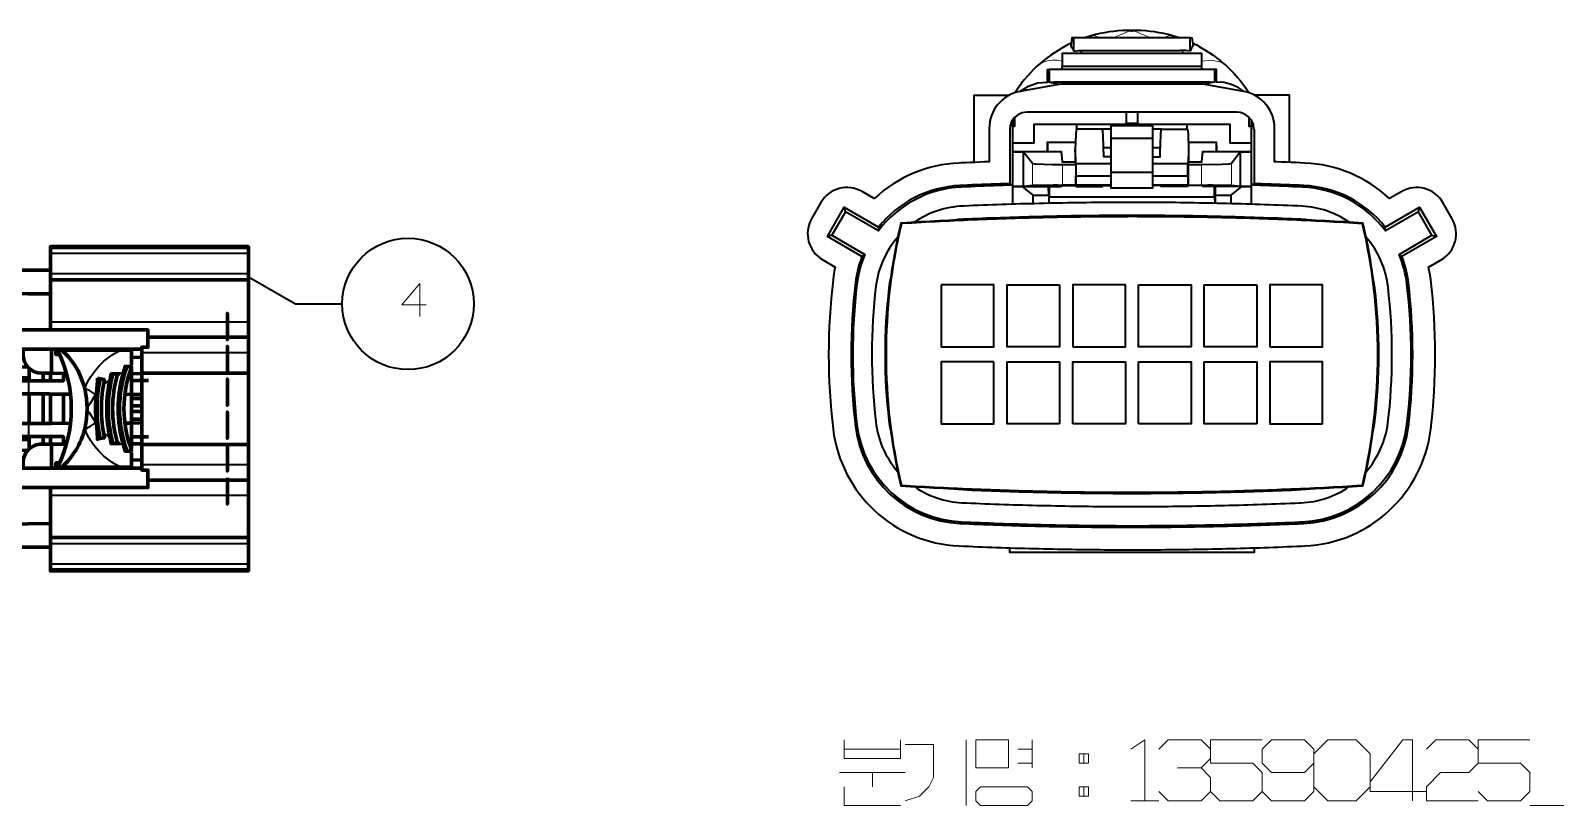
# Model space of a CAD drawing. Header units: millimetres. Extents: x 0 to 174, y 0 to 33.
# Drawn here: x 67.044 to 70.241, y 8.087 to 9.712 of the extents above; entities that cross this region are included whole.
import ezdxf

# ---------------------------------------------------------------- set-up
doc = ezdxf.new("R2010")
doc.units = ezdxf.units.MM
doc.layers.add('PDF_Geomertry', color=7, linetype='Continuous', true_color=0x405f80)

# ---------------------------------------------------------------- blocks, each defined once
blk = doc.blocks.new('SYM_13590425_006')
at = {"layer": 'PDF_Geomertry', "color": 7, "lineweight": 35}
for points in [[(0.0029, 0.5424), (0.0029, 0.5449), (-0.0069, 0.545, 0.066921), (-0.0824, 0.5339), (-0.0918, 0.531), (-0.0961, 0.5296)], [(0.1019, 0.5296), (0.0926, 0.5326), (0.0882, 0.5339, 0.06561), (0.0128, 0.545), (0.0029, 0.5449)], [(-0.1357, 0.5125, 0.06498), (-0.1961, 0.4699), (-0.2032, 0.4631), (-0.21, 0.456), (-0.2167, 0.4488), (-0.2231, 0.4413), (-0.2292, 0.4336), (-0.2308, 0.4314), (-0.2365, 0.4233), (-0.2421, 0.4151), (-0.2422, 0.415), (-0.2422, 0.4144)], [(0.1415, 0.5125, -0.064821), (0.2019, 0.4699), (0.2039, 0.4681), (0.211, 0.4611), (0.2178, 0.454), (0.2243, 0.4467), (0.2307, 0.4392), (0.2367, 0.4314), (0.2368, 0.4313), (0.2425, 0.4232), (0.2481, 0.415), (0.2481, 0.4144)], [(-0.2531, 0.224), (-0.2628, 0.2236), (-0.2726, 0.2233), (-0.2825, 0.2229), (-0.2924, 0.2226), (-0.3022, 0.2222), (-0.3119, 0.2219), (-0.3218, 0.2215), (-0.3317, 0.2211), (-0.3415, 0.2207), (-0.3514, 0.2203), (-0.3575, 0.22, 0.21611), (-0.5282, 0.1328), (-0.5286, 0.1251)], [(0.534, 0.1328, 0.21683), (0.3633, 0.22), (0.3536, 0.2204), (0.3437, 0.2208), (0.3339, 0.2213), (0.324, 0.2217), (0.3142, 0.2221), (0.3044, 0.2224), (0.2946, 0.2228), (0.2847, 0.2231), (0.2749, 0.2235), (0.265, 0.2238), (0.2589, 0.224)], [(-0.2471, 0.2208), (-0.2569, 0.2204), (-0.2668, 0.2201), (-0.2767, 0.2199), (-0.2864, 0.2194), (-0.2963, 0.219), (-0.3061, 0.2188), (-0.316, 0.2183), (-0.3258, 0.2179), (-0.3356, 0.2175), (-0.3454, 0.2171), (-0.3544, 0.2167, 0.223139), (-0.5286, 0.1251), (-0.5976, 0.165), (-0.6261, 0.1156), (-0.5571, 0.0757, 0.071283), (-0.5736, 0.0129, 0.059479), (-0.5736, -0.2812, 0.367756), (-0.3544, -0.4851), (-0.3446, -0.4856), (-0.3347, -0.486), (-0.325, -0.4864), (-0.3151, -0.4868), (-0.3053, -0.4871), (-0.2954, -0.4875), (-0.2856, -0.4879), (-0.2757, -0.4882), (-0.266, -0.4885), (-0.2561, -0.4889), (-0.2463, -0.4892), (-0.2364, -0.4894), (-0.2265, -0.4897), (-0.2168, -0.49), (-0.207, -0.4903), (-0.1971, -0.4906), (-0.1872, -0.4908), (-0.1774, -0.491), (-0.1675, -0.4912), (-0.1576, -0.4914), (-0.1479, -0.4917), (-0.1381, -0.4918), (-0.1282, -0.4919), (-0.1183, -0.4921), (-0.1085, -0.4922), (-0.0986, -0.4924), (-0.0888, -0.4925), (-0.079, -0.4926), (-0.0692, -0.4928), (-0.0593, -0.4928), (-0.0494, -0.4929), (-0.0396, -0.4929), (-0.0297, -0.4929), (-0.0199, -0.4931), (-0.0101, -0.4931), (-0.0003, -0.4931), (0.0096, -0.4931), (0.0194, -0.4931), (0.0293, -0.4931), (0.0392, -0.4929), (0.049, -0.4929), (0.0589, -0.4928), (0.0686, -0.4928), (0.0785, -0.4926), (0.0883, -0.4926), (0.0982, -0.4925), (0.1081, -0.4924), (0.1179, -0.4922), (0.1278, -0.4921), (0.1375, -0.4919), (0.1474, -0.4918), (0.1572, -0.4915), (0.1671, -0.4914), (0.1769, -0.4911), (0.1868, -0.491), (0.1967, -0.4907), (0.2064, -0.4904), (0.2162, -0.4901), (0.2261, -0.49), (0.236, -0.4897), (0.2458, -0.4893), (0.2557, -0.489), (0.2654, -0.4887), (0.2753, -0.4885), (0.2851, -0.4881), (0.295, -0.4878), (0.3049, -0.4874), (0.3146, -0.4869), (0.3244, -0.4865), (0.3343, -0.4862), (0.3442, -0.4858), (0.354, -0.4854), (0.3603, -0.4851, 0.367568), (0.5794, -0.2812, 0.059525), (0.5794, 0.0129, 0.07101), (0.5629, 0.0757), (0.6319, 0.1156), (0.6035, 0.165), (0.5344, 0.1251, 0.223804), (0.3603, 0.2167), (0.3504, 0.2171), (0.3406, 0.2175), (0.3308, 0.2179), (0.321, 0.2183), (0.3111, 0.2188), (0.3012, 0.2192), (0.2914, 0.2194), (0.2815, 0.2199), (0.2718, 0.2201), (0.2619, 0.2206), (0.2529, 0.2208)], [(0.3596, 0.1767), (0.3499, 0.1771), (0.34, 0.1775), (0.3301, 0.1779), (0.3203, 0.1783), (0.3104, 0.1788), (0.3007, 0.179), (0.2908, 0.1794), (0.281, 0.1797), (0.2711, 0.1801), (0.2613, 0.1804), (0.2515, 0.1807), (0.2417, 0.1811), (0.2318, 0.1814), (0.2219, 0.1817), (0.2121, 0.1819), (0.2022, 0.1821), (0.1924, 0.1824), (0.1826, 0.1826), (0.1728, 0.1828), (0.1629, 0.1831), (0.1531, 0.1832), (0.1432, 0.1833), (0.1333, 0.1836), (0.1236, 0.1838), (0.1137, 0.1839), (0.1039, 0.184), (0.094, 0.1842), (0.0842, 0.1842), (0.0743, 0.1843), (0.0644, 0.1844), (0.0547, 0.1844), (0.0449, 0.1844), (0.035, 0.1846), (0.0251, 0.1846), (0.0153, 0.1846), (0.0054, 0.1846), (-0.0044, 0.1846), (-0.0143, 0.1846), (-0.024, 0.1846), (-0.0339, 0.1846), (-0.0437, 0.1844), (-0.0536, 0.1844), (-0.0635, 0.1843), (-0.0733, 0.1843), (-0.0832, 0.1842), (-0.0929, 0.184), (-0.1028, 0.1839), (-0.1126, 0.1838), (-0.1225, 0.1836), (-0.1324, 0.1835), (-0.1422, 0.1833), (-0.1521, 0.1831), (-0.1618, 0.1829), (-0.1717, 0.1828), (-0.1815, 0.1825), (-0.1914, 0.1822), (-0.2012, 0.1819), (-0.2111, 0.1818), (-0.221, 0.1815), (-0.2307, 0.1813), (-0.2406, 0.181), (-0.2504, 0.1806), (-0.2603, 0.1803), (-0.2701, 0.18), (-0.28, 0.1796), (-0.2897, 0.1793), (-0.2996, 0.1789), (-0.3094, 0.1785), (-0.3193, 0.1781), (-0.3292, 0.1778), (-0.3389, 0.1774), (-0.3487, 0.1769), (-0.3514, 0.1768, 0.143588), (-0.4529, 0.1429)], [(-0.4879, 0.1117, 0.148412), (-0.5338, 0.0094, 0.058647), (-0.534, -0.2753, 0.153657), (-0.4879, -0.38)], [(0.4938, -0.38, 0.14935), (0.5396, -0.2778, 0.058623), (0.5399, 0.0069, 0.153457), (0.4938, 0.1117)], [(-0.5632, 0.0714), (-0.5664, 0.0621), (-0.5693, 0.0528), (-0.5718, 0.0432), (-0.5739, 0.0336), (-0.5757, 0.0239), (-0.5767, 0.0168, 0.0598), (-0.5767, -0.2853)], [(0.5825, -0.2853, 0.059797), (0.5825, 0.0168), (0.5811, 0.0265), (0.5793, 0.0363), (0.5771, 0.0458), (0.5744, 0.0553), (0.5714, 0.0647), (0.569, 0.0714), (0.5629, 0.0757)], [(-0.5029, 0.0249), (-0.505, 0.0153), (-0.5065, 0.0056), (-0.5065, 0.005, 0.058924), (-0.5065, -0.2733), (-0.5051, -0.2831), (-0.5031, -0.2926), (-0.5029, -0.2932)], [(0.5087, -0.2932), (0.5108, -0.2836), (0.5124, -0.2739), (0.5124, -0.2733, 0.058875), (0.5124, 0.005), (0.511, 0.0147), (0.5089, 0.0243), (0.5087, 0.0249)], [(-0.5767, -0.2851, 0.366239), (-0.3575, -0.4883), (-0.3478, -0.4887), (-0.3379, -0.4892), (-0.3281, -0.4896), (-0.3182, -0.49), (-0.3083, -0.4904), (-0.2986, -0.4907), (-0.2888, -0.4911), (-0.2789, -0.4915), (-0.269, -0.4918), (-0.2592, -0.4921), (-0.2493, -0.4925), (-0.2396, -0.4928), (-0.2297, -0.4931), (-0.2199, -0.4933), (-0.21, -0.4936), (-0.2001, -0.4939), (-0.1903, -0.494), (-0.1806, -0.4943), (-0.1707, -0.4946), (-0.1608, -0.4947), (-0.151, -0.495), (-0.1411, -0.4951), (-0.1312, -0.4953), (-0.1214, -0.4954), (-0.1117, -0.4956), (-0.1018, -0.4957), (-0.0919, -0.4958), (-0.0821, -0.496), (-0.0722, -0.4961), (-0.0624, -0.4961), (-0.0525, -0.4962), (-0.0428, -0.4962), (-0.0329, -0.4964), (-0.0231, -0.4964), (-0.0132, -0.4964), (-0.0033, -0.4964), (0.0065, -0.4964), (0.0164, -0.4964), (0.0263, -0.4964), (0.036, -0.4964), (0.0458, -0.4962), (0.0557, -0.4962), (0.0656, -0.4961), (0.0754, -0.4961), (0.0853, -0.496), (0.0951, -0.4958), (0.1049, -0.4958), (0.1147, -0.4957), (0.1246, -0.4956), (0.1344, -0.4953), (0.1443, -0.4951), (0.1542, -0.495), (0.164, -0.4949), (0.1738, -0.4946), (0.1836, -0.4944), (0.1935, -0.4942), (0.2033, -0.4939), (0.2132, -0.4936), (0.2231, -0.4935), (0.2329, -0.4932), (0.2426, -0.4928), (0.2525, -0.4925), (0.2624, -0.4922), (0.2722, -0.4919), (0.2821, -0.4915), (0.2918, -0.4912), (0.3017, -0.4908), (0.3115, -0.4906), (0.3214, -0.4901), (0.3313, -0.4897), (0.3411, -0.4893), (0.3508, -0.4889), (0.3607, -0.4885), (0.3633, -0.4883, 0.367109), (0.5825, -0.2851)], [(-0.4529, -0.4112, 0.138884), (-0.3539, -0.445), (-0.344, -0.4454), (-0.3342, -0.4458), (-0.3243, -0.4462), (-0.3144, -0.4467), (-0.3047, -0.4471), (-0.2949, -0.4475), (-0.285, -0.4478), (-0.2751, -0.4482), (-0.2653, -0.4485), (-0.2554, -0.4487), (-0.2457, -0.4492), (-0.2358, -0.4494), (-0.226, -0.4497), (-0.2161, -0.45), (-0.2063, -0.4503), (-0.1964, -0.4506), (-0.1867, -0.4507), (-0.1768, -0.451), (-0.1669, -0.4511), (-0.1571, -0.4514), (-0.1472, -0.4515), (-0.1374, -0.4518), (-0.1275, -0.4519), (-0.1178, -0.4521), (-0.1079, -0.4522), (-0.0981, -0.4524), (-0.0882, -0.4525), (-0.0783, -0.4526), (-0.0685, -0.4526), (-0.0586, -0.4528), (-0.0489, -0.4528), (-0.039, -0.4529), (-0.0292, -0.4529), (-0.0193, -0.4529), (-0.0094, -0.4529), (0.0004, -0.4529), (0.0103, -0.4529), (0.02, -0.4529), (0.0299, -0.4529), (0.0397, -0.4529), (0.0496, -0.4529), (0.0594, -0.4528), (0.0693, -0.4528), (0.0792, -0.4526), (0.089, -0.4525), (0.0987, -0.4524), (0.1086, -0.4522), (0.1185, -0.4521), (0.1283, -0.4519), (0.1382, -0.4518), (0.1481, -0.4517), (0.1579, -0.4515), (0.1676, -0.4512), (0.1775, -0.4511), (0.1874, -0.4508), (0.1972, -0.4506), (0.2071, -0.4504), (0.2169, -0.4501), (0.2267, -0.4499), (0.2365, -0.4496), (0.2464, -0.4493), (0.2563, -0.449), (0.2661, -0.4486), (0.276, -0.4483), (0.2857, -0.4479), (0.2956, -0.4476), (0.3054, -0.4472), (0.3153, -0.4469), (0.3251, -0.4465), (0.335, -0.4461), (0.3447, -0.4457), (0.3546, -0.4453), (0.3572, -0.4451, 0.143374), (0.4586, -0.4112)]]:
    blk.add_lwpolyline(points, format="xyb", dxfattribs=at)
at = {"layer": 'PDF_Geomertry', "color": 7, "lineweight": 13}
for points in [[(0.0425, 0.5296), (0.0204, 0.5388), (0.011, 0.5429), (0.0107, 0.5431), (0.006, 0.5433), (0.0029, 0.5424), (-0.0012, 0.5435), (-0.0049, 0.5431), (-0.0069, 0.545)], [(0.0107, 0.5431), (0.0128, 0.545)], [(-0.0643, 0.5296), (-0.0738, 0.5339), (-0.0782, 0.5344), (-0.0824, 0.5339)], [(-0.0051, 0.5429), (-0.0146, 0.5388), (-0.0367, 0.5296)], [(0.0882, 0.5339), (0.084, 0.5344), (0.0796, 0.5339), (0.0701, 0.5296)], [(-0.1433, 0.4806), (-0.154, 0.4825), (-0.1644, 0.4826), (-0.174, 0.4814), (-0.1829, 0.4785), (-0.1961, 0.4699)], [(-0.0985, 0.5032), (-0.1067, 0.4978), (-0.1085, 0.4965)], [(0.1146, 0.4965), (0.1065, 0.5021), (0.1047, 0.5032)], [(0.2019, 0.4699), (0.195, 0.4751), (0.1872, 0.479), (0.1693, 0.4828), (0.1492, 0.4806)], [(-0.1608, 0.4371), (-0.1619, 0.435)], [(0.1678, 0.435), (0.1667, 0.4371)], [(-0.2057, 0.2201), (-0.2057, 0.2661)], [(-0.1428, 0.2635), (-0.1428, 0.2204)], [(0.1486, 0.2204), (0.1486, 0.2635)], [(0.2115, 0.2661), (0.2115, 0.2201)], [(-0.3544, 0.2167), (-0.3575, 0.22)], [(0.3633, 0.22), (0.3603, 0.2167)], [(-0.5767, 0.0168), (-0.5736, 0.0129)], [(0.5794, 0.0129), (0.5825, 0.0168)], [(-0.5736, -0.2812), (-0.5767, -0.2851)], [(0.5825, -0.2851), (0.5794, -0.2812)], [(-0.3575, -0.4883), (-0.3544, -0.4851)], [(0.3603, -0.4851), (0.3633, -0.4883)]]:
    blk.add_lwpolyline(points, dxfattribs=at)
at = {"layer": 'PDF_Geomertry', "color": 7, "lineweight": 35}
for points in [[(-0.1246, 0.5182), (-0.1333, 0.5139), (-0.1358, 0.5126)], [(-0.119, 0.5017), (-0.119, 0.5296), (-0.1229, 0.5296), (-0.1253, 0.5128), (-0.1222, 0.5083), (-0.119, 0.5017), (-0.1181, 0.5018), (-0.1083, 0.5029), (-0.0985, 0.5032), (0.0029, 0.5032), (0.1043, 0.5032), (0.1044, 0.5032)], [(0.1249, 0.5296), (0.0029, 0.5296), (-0.119, 0.5296)], [(0.1417, 0.5126), (0.1328, 0.5169), (0.1304, 0.5182)], [(-0.1435, 0.4633), (-0.1433, 0.4701), (0.0029, 0.4701), (0.1492, 0.4701), (0.1492, 0.4965), (0.0029, 0.4965), (-0.1433, 0.4965), (-0.1433, 0.4701)], [(0.1249, 0.5017), (0.1151, 0.5028), (0.1053, 0.5032), (0.1047, 0.5032)], [(-0.2324, 0.4169), (-0.214, 0.4285), (-0.1947, 0.4351), (-0.1744, 0.4368), (-0.1744, 0.4633), (-0.1703, 0.4633), (-0.1703, 0.4365), (-0.1619, 0.435), (-0.1494, 0.4322)], [(0.1761, 0.4633), (0.0029, 0.4633), (-0.1703, 0.4633)], [(0.1492, 0.4633), (0.1492, 0.47)], [(0.2382, 0.4169), (0.2254, 0.4257), (0.2112, 0.4321), (0.196, 0.436), (0.1803, 0.4368), (0.1803, 0.4633), (0.1761, 0.4633), (0.1761, 0.4365), (0.1678, 0.435), (0.1554, 0.4322)], [(-0.1703, 0.4365), (-0.1608, 0.4371), (0.0029, 0.4371), (0.1667, 0.4371), (0.1761, 0.4365)], [(-0.3278, 0.2685), (-0.3278, 0.4092), (-0.2546, 0.4092)], [(0.3336, 0.2685), (0.3336, 0.4092), (0.2604, 0.4092)], [(0.2587, 0.3382), (0.2575, 0.3479), (0.2536, 0.3568), (0.2474, 0.3643), (0.2393, 0.3699), (0.2301, 0.3731), (0.2233, 0.3738), (-0.2175, 0.3738), (-0.2272, 0.3724), (-0.2361, 0.3685), (-0.2436, 0.3622), (-0.2492, 0.3542), (-0.2524, 0.345), (-0.2529, 0.3382)], [(-0.2471, 0.3442), (-0.2422, 0.3442), (-0.2422, 0.3638)], [(-0.2471, 0.3578), (-0.2471, 0.2222), (-0.2471, 0.2208), (-0.2471, 0.1807)], [(-0.0089, 0.3738), (-0.0089, 0.3503), (-0.0089, 0.3467), (0.0147, 0.3467), (0.0147, 0.3503)], [(0.0147, 0.3738), (0.0147, 0.3503), (-0.0089, 0.3503)], [(0.2481, 0.3638), (0.2481, 0.3442), (0.2529, 0.3442)], [(0.2529, 0.3578), (0.2529, 0.2222), (0.2529, 0.2208), (0.2529, 0.1807)], [(-0.2531, 0.3382), (-0.2531, 0.224), (-0.2531, 0.2221), (-0.2471, 0.2222)], [(-0.0404, 0.3481), (-0.2028, 0.3481), (-0.2028, 0.3088), (-0.2471, 0.3088)], [(-0.0404, 0.2804), (-0.0561, 0.2804), (-0.0576, 0.3238), (-0.0583, 0.3346), (-0.0592, 0.3382), (-0.1135, 0.3382), (-0.1135, 0.3382), (-0.1135, 0.3382), (-0.1135, 0.3382), (-0.1136, 0.3381), (-0.1137, 0.3376), (-0.114, 0.3356), (-0.1147, 0.3275), (-0.116, 0.2954), (-0.116, 0.2696)], [(-0.1128, 0.3382), (-0.1128, 0.3479)], [(-0.0404, 0.3382), (-0.0593, 0.3382)], [(-0.0089, 0.3478), (-0.0404, 0.3478), (-0.0404, 0.3467), (-0.0089, 0.3467)], [(-0.0404, 0.3467), (-0.0404, 0.3461), (0.0463, 0.3461), (0.0463, 0.3467), (0.0463, 0.3478), (0.0147, 0.3478)], [(0.0463, 0.2474), (0.0463, 0.2147), (-0.0404, 0.2147), (-0.0404, 0.2474), (-0.0404, 0.319), (-0.0404, 0.3461)], [(0.0463, 0.3467), (0.0147, 0.3467)], [(0.2529, 0.3088), (0.2086, 0.3088), (0.2086, 0.3481), (0.0463, 0.3481)], [(0.0463, 0.3461), (0.0463, 0.319)], [(0.0651, 0.3382), (0.0463, 0.3382)], [(0.0463, 0.2804), (0.0619, 0.2804), (0.0622, 0.2875), (0.0636, 0.3272), (0.0644, 0.3363), (0.0647, 0.3381), (0.0649, 0.3382), (0.0649, 0.3382), (0.0649, 0.3382), (0.065, 0.3382), (0.1192, 0.3382), (0.1199, 0.3356), (0.1206, 0.3275), (0.1218, 0.2954), (0.1212, 0.2856), (0.1207, 0.2758), (0.1203, 0.266), (0.1203, 0.2654)], [(0.1186, 0.3382), (0.1186, 0.3479)], [(0.2589, 0.3382), (0.2589, 0.224), (0.2589, 0.2221), (0.2529, 0.2222)], [(-0.2471, 0.291), (-0.1456, 0.291), (-0.1433, 0.2696), (-0.116, 0.2696), (-0.1147, 0.2635), (-0.1428, 0.2635), (-0.1636, 0.2636), (-0.199, 0.265), (-0.2051, 0.2658), (-0.2057, 0.2661), (-0.2057, 0.2661), (-0.2242, 0.2901), (-0.2471, 0.2901)], [(-0.1428, 0.2203), (-0.1526, 0.2204), (-0.1625, 0.2204), (-0.1724, 0.2203), (-0.1822, 0.2203), (-0.1921, 0.2203), (-0.2018, 0.2201), (-0.2057, 0.2201), (-0.2243, 0.2178), (-0.2242, 0.2901)], [(-0.1743, 0.291), (-0.1743, 0.2979), (-0.1739, 0.3106), (-0.1154, 0.3106)], [(-0.1739, 0.3106), (-0.1739, 0.291)], [(-0.1144, 0.2654), (-0.1149, 0.2753), (-0.1154, 0.2851), (-0.116, 0.295), (-0.116, 0.2954)], [(-0.0404, 0.2989), (-0.0567, 0.2989)], [(-0.0404, 0.319), (0.0463, 0.319), (0.0463, 0.2474), (-0.0404, 0.2474)], [(0.0625, 0.2989), (0.0463, 0.2989)], [(0.2529, 0.2901), (0.23, 0.2901), (0.2115, 0.2661), (0.2063, 0.2651), (0.1924, 0.2642), (0.1486, 0.2635), (0.1206, 0.2635), (0.1218, 0.2696), (0.1492, 0.2696), (0.1514, 0.291), (0.2529, 0.291)], [(0.1212, 0.3106), (0.1797, 0.3106), (0.1801, 0.2979), (0.1801, 0.291)], [(0.1218, 0.2954), (0.1218, 0.2696)], [(0.23, 0.2901), (0.2301, 0.2178), (0.2115, 0.2201), (0.2018, 0.2203), (0.1919, 0.2203), (0.1821, 0.2203), (0.1722, 0.2204), (0.1624, 0.2204), (0.1525, 0.2203), (0.1486, 0.2203)], [(0.1797, 0.3106), (0.1797, 0.291)], [(-0.1147, 0.2635), (-0.1147, 0.2204), (-0.1428, 0.2204)], [(-0.0404, 0.2654), (-0.1144, 0.2654), (-0.1144, 0.2403), (-0.0404, 0.2403)], [(0.0463, 0.2403), (0.1203, 0.2403), (0.1203, 0.2654), (0.0463, 0.2654)], [(0.1206, 0.2635), (0.1206, 0.2204), (0.1486, 0.2204)], [(-0.0404, 0.2204), (-0.1146, 0.2204), (-0.1144, 0.2403)], [(0.1203, 0.2403), (0.1204, 0.2204), (0.0463, 0.2204)], [(-0.2471, 0.2176), (-0.1456, 0.2176), (-0.1433, 0.2197), (-0.116, 0.2197), (-0.1137, 0.2176), (-0.0586, 0.2176), (-0.0561, 0.2201), (-0.0404, 0.2201)], [(-0.2243, 0.2178), (-0.2471, 0.2178)], [(-0.2275, 0.2176), (-0.2051, 0.1996), (-0.1713, 0.1996), (-0.1717, 0.2176)], [(-0.2051, 0.1996), (-0.2051, 0.1819)], [(-0.1713, 0.1996), (-0.1713, 0.1828)], [(-0.1706, 0.1828), (-0.1704, 0.1964)], [(-0.1704, 0.2178), (-0.1704, 0.1964), (0.1762, 0.1964), (0.1762, 0.2178)], [(-0.1146, 0.2204), (-0.1147, 0.2204)], [(-0.0404, 0.2199), (-0.0564, 0.2199)], [(0.2529, 0.2176), (0.1514, 0.2176), (0.1492, 0.2197), (0.1218, 0.2197), (0.1196, 0.2176), (0.0644, 0.2176), (0.0619, 0.2201), (0.0463, 0.2201)], [(0.0622, 0.2199), (0.0463, 0.2199)], [(0.1204, 0.2204), (0.1206, 0.2204)], [(0.1762, 0.1964), (0.1764, 0.1828)], [(0.1775, 0.2176), (0.1771, 0.1996), (0.211, 0.1996), (0.2333, 0.2176)], [(0.1771, 0.1996), (0.1771, 0.1828)], [(0.211, 0.1819), (0.211, 0.1996)], [(0.2301, 0.2178), (0.2529, 0.2178)], [(-0.6261, 0.1156), (-0.6354, 0.1131), (-0.6001, 0.1743)], [(-0.5976, 0.165), (-0.6001, 0.1743), (-0.5282, 0.1328)], [(-0.2447, 0.1808), (-0.2471, 0.1808)], [(0.2529, 0.1808), (0.2506, 0.1808)], [(0.5344, 0.1251), (0.534, 0.1328), (0.606, 0.1743)], [(0.6035, 0.165), (0.606, 0.1743), (0.6412, 0.1131)], [(0.4861, 0.1401), (0.4871, 0.1413), (0.4772, 0.1418), (0.4674, 0.1425), (0.4576, 0.1431), (0.4478, 0.1436), (0.4379, 0.1442), (0.4281, 0.1446), (0.4183, 0.1451), (0.4085, 0.1457), (0.3986, 0.1461), (0.3888, 0.1467), (0.3789, 0.1471), (0.3692, 0.1476), (0.3593, 0.1481), (0.3572, 0.1481), (0.3572, 0.1483), (0.3474, 0.1488), (0.3376, 0.1492), (0.3278, 0.1496), (0.3179, 0.15), (0.3081, 0.1504), (0.2982, 0.1507), (0.2885, 0.1511), (0.2786, 0.1515), (0.2688, 0.1518), (0.2589, 0.1521), (0.249, 0.1525), (0.2392, 0.1528), (0.2294, 0.1531), (0.2196, 0.1533), (0.2097, 0.1536), (0.1999, 0.1538), (0.19, 0.154), (0.1801, 0.1543), (0.1703, 0.1544), (0.1606, 0.1547), (0.1507, 0.1549), (0.1408, 0.155), (0.131, 0.1551), (0.1211, 0.1554), (0.1113, 0.1556), (0.1014, 0.1557), (0.0917, 0.1557), (0.0818, 0.1558), (0.0719, 0.156), (0.0621, 0.156), (0.0522, 0.1561), (0.0424, 0.1561), (0.0325, 0.1563), (0.0228, 0.1563), (0.0129, 0.1563), (0.0031, 0.1563), (-0.0068, 0.1563), (-0.0167, 0.1563), (-0.0265, 0.1563), (-0.0364, 0.1561), (-0.0463, 0.1561), (-0.056, 0.156), (-0.0658, 0.156), (-0.0757, 0.1558), (-0.0856, 0.1557), (-0.0954, 0.1557), (-0.1053, 0.1556), (-0.1151, 0.1554), (-0.1249, 0.1553), (-0.1347, 0.155), (-0.1446, 0.1549), (-0.1544, 0.1547), (-0.1643, 0.1544), (-0.1742, 0.1543), (-0.184, 0.154), (-0.1937, 0.1538), (-0.2036, 0.1536), (-0.2135, 0.1533), (-0.2233, 0.1531), (-0.2332, 0.1528), (-0.2431, 0.1525), (-0.2528, 0.1521), (-0.2626, 0.1518), (-0.2725, 0.1515), (-0.2824, 0.1511), (-0.2922, 0.1508), (-0.3019, 0.1504), (-0.3118, 0.15), (-0.3217, 0.1496), (-0.3315, 0.1492), (-0.3414, 0.1488), (-0.3513, 0.1483), (-0.3514, 0.1483), (-0.3514, 0.1481), (-0.3612, 0.1476), (-0.3711, 0.1472), (-0.381, 0.1468), (-0.3907, 0.1463), (-0.4006, 0.1458), (-0.4104, 0.1453), (-0.4203, 0.1447), (-0.43, 0.1442), (-0.4399, 0.1438), (-0.4497, 0.1432), (-0.4596, 0.1425), (-0.4693, 0.1419), (-0.4792, 0.1414), (-0.4812, 0.1413), (-0.4803, 0.1401)], [(0.3761, 0.1472), (0.3664, 0.1485), (0.3572, 0.1492), (0.3474, 0.1496), (0.3375, 0.15), (0.3276, 0.1504), (0.3179, 0.1508), (0.3081, 0.1513), (0.2982, 0.1517), (0.2883, 0.1519), (0.2785, 0.1524), (0.2688, 0.1526), (0.2589, 0.1529), (0.249, 0.1533), (0.2392, 0.1536), (0.2293, 0.1539), (0.2194, 0.1542), (0.2097, 0.1544), (0.1999, 0.1546), (0.19, 0.1549), (0.1801, 0.1551), (0.1703, 0.1553), (0.1604, 0.1556), (0.1506, 0.1557), (0.1408, 0.1558), (0.131, 0.1561), (0.1211, 0.1563), (0.1113, 0.1564), (0.1014, 0.1565), (0.0915, 0.1565), (0.0817, 0.1567), (0.0719, 0.1568), (0.0621, 0.1568), (0.0522, 0.1569), (0.0424, 0.1569), (0.0325, 0.1571), (0.0226, 0.1571), (0.0128, 0.1571), (0.0031, 0.1571), (-0.0068, 0.1571), (-0.0167, 0.1571), (-0.0265, 0.1571), (-0.0364, 0.1569), (-0.0463, 0.1569), (-0.0561, 0.1568), (-0.066, 0.1568), (-0.0757, 0.1567), (-0.0856, 0.1565), (-0.0954, 0.1565), (-0.1053, 0.1564), (-0.1151, 0.1563), (-0.125, 0.1561), (-0.1349, 0.1558), (-0.1446, 0.1557), (-0.1544, 0.1556), (-0.1643, 0.1553), (-0.1742, 0.1551), (-0.184, 0.1549), (-0.1939, 0.1546), (-0.2036, 0.1544), (-0.2135, 0.1542), (-0.2233, 0.1539), (-0.2332, 0.1536), (-0.2431, 0.1533), (-0.2529, 0.1529), (-0.2628, 0.1526), (-0.2725, 0.1524), (-0.2824, 0.1519), (-0.2922, 0.1517), (-0.3021, 0.1513), (-0.3119, 0.1508), (-0.3217, 0.1504), (-0.3315, 0.15), (-0.3414, 0.1496), (-0.3513, 0.1492), (-0.3514, 0.1492), (-0.3612, 0.1485), (-0.3703, 0.1472)], [(-0.5571, 0.0757), (-0.5632, 0.0714), (-0.6354, 0.1131)], [(0.6319, 0.1156), (0.6412, 0.1131), (0.569, 0.0714)], [(-0.5099, -0.0392), (-0.5101, -0.0501), (-0.5108, -0.06), (-0.5114, -0.0699), (-0.5118, -0.079), (-0.5132, -0.0949), (-0.5135, -0.1047), (-0.5137, -0.1144), (-0.5139, -0.1243), (-0.5139, -0.1342), (-0.5139, -0.144), (-0.5137, -0.1539), (-0.5135, -0.1637), (-0.5132, -0.1735), (-0.5132, -0.1736), (-0.5118, -0.1893), (-0.5113, -0.1992), (-0.5107, -0.209), (-0.5101, -0.2182), (-0.5099, -0.2293)], [(0.5157, -0.2293), (0.516, -0.2182), (0.5167, -0.2083), (0.5172, -0.1986), (0.5176, -0.1893), (0.519, -0.1736), (0.5193, -0.1637), (0.5196, -0.1539), (0.5197, -0.144), (0.5197, -0.1342), (0.5197, -0.1243), (0.5196, -0.1144), (0.5193, -0.1047), (0.519, -0.0949), (0.519, -0.0949), (0.5176, -0.079), (0.5171, -0.0692), (0.5165, -0.0594), (0.516, -0.0501), (0.5157, -0.0392)], [(-0.4803, -0.4085), (-0.4812, -0.4096), (-0.4714, -0.4103), (-0.4615, -0.4108), (-0.4518, -0.4114), (-0.4419, -0.4119), (-0.4321, -0.4125), (-0.4222, -0.4131), (-0.4125, -0.4135), (-0.4026, -0.414), (-0.3928, -0.4146), (-0.3829, -0.415), (-0.3731, -0.4154), (-0.3633, -0.416), (-0.3535, -0.4164), (-0.3514, -0.4165), (-0.3514, -0.4167), (-0.3415, -0.4171), (-0.3318, -0.4175), (-0.3219, -0.4179), (-0.3121, -0.4183), (-0.3022, -0.4187), (-0.2924, -0.4192), (-0.2826, -0.4194), (-0.2728, -0.4199), (-0.2629, -0.4201), (-0.2531, -0.4204), (-0.2432, -0.4208), (-0.2333, -0.4211), (-0.2236, -0.4214), (-0.2138, -0.4217), (-0.2039, -0.4219), (-0.194, -0.4222), (-0.1842, -0.4224), (-0.1743, -0.4226), (-0.1644, -0.4228), (-0.1547, -0.4231), (-0.1449, -0.4232), (-0.135, -0.4235), (-0.1251, -0.4236), (-0.1153, -0.4237), (-0.1054, -0.4239), (-0.0956, -0.424), (-0.0858, -0.4242), (-0.076, -0.4242), (-0.0661, -0.4243), (-0.0562, -0.4244), (-0.0464, -0.4244), (-0.0365, -0.4244), (-0.0267, -0.4246), (-0.0169, -0.4246), (-0.0071, -0.4246), (0.0028, -0.4246), (0.0126, -0.4246), (0.0225, -0.4246), (0.0324, -0.4246), (0.0422, -0.4244), (0.0521, -0.4244), (0.0618, -0.4244), (0.0717, -0.4243), (0.0815, -0.4242), (0.0914, -0.4242), (0.1013, -0.424), (0.1111, -0.4239), (0.121, -0.4237), (0.1307, -0.4236), (0.1406, -0.4235), (0.1504, -0.4232), (0.1603, -0.4231), (0.1701, -0.4228), (0.18, -0.4226), (0.1899, -0.4224), (0.1996, -0.4222), (0.2094, -0.4219), (0.2193, -0.4217), (0.2292, -0.4214), (0.239, -0.4211), (0.2489, -0.4208), (0.2586, -0.4206), (0.2685, -0.4201), (0.2783, -0.4199), (0.2882, -0.4194), (0.2981, -0.4192), (0.3078, -0.4187), (0.3176, -0.4183), (0.3275, -0.4179), (0.3374, -0.4176), (0.3472, -0.4172), (0.3569, -0.4167), (0.3572, -0.4167), (0.3572, -0.4165), (0.3671, -0.416), (0.3769, -0.4156), (0.3868, -0.4151), (0.3965, -0.4146), (0.4064, -0.4142), (0.4163, -0.4136), (0.4261, -0.4131), (0.4358, -0.4126), (0.4457, -0.4121), (0.4556, -0.4115), (0.4654, -0.411), (0.4751, -0.4104), (0.485, -0.4097), (0.4871, -0.4096), (0.4861, -0.4085)], [(-0.3703, -0.4156), (-0.3606, -0.4169), (-0.3514, -0.4175), (-0.3415, -0.4181), (-0.3317, -0.4185), (-0.3219, -0.4187), (-0.3121, -0.4192), (-0.3022, -0.4196), (-0.2924, -0.42), (-0.2825, -0.4203), (-0.2726, -0.4207), (-0.2629, -0.421), (-0.2531, -0.4214), (-0.2432, -0.4217), (-0.2333, -0.4219), (-0.2235, -0.4222), (-0.2136, -0.4225), (-0.2039, -0.4228), (-0.194, -0.4231), (-0.1842, -0.4232), (-0.1743, -0.4235), (-0.1644, -0.4237), (-0.1546, -0.4239), (-0.1449, -0.424), (-0.135, -0.4243), (-0.1251, -0.4244), (-0.1153, -0.4246), (-0.1054, -0.4247), (-0.0956, -0.4249), (-0.0857, -0.425), (-0.0758, -0.425), (-0.0661, -0.4251), (-0.0562, -0.4253), (-0.0464, -0.4253), (-0.0365, -0.4254), (-0.0267, -0.4254), (-0.0168, -0.4254), (-0.0069, -0.4254), (0.0028, -0.4254), (0.0126, -0.4254), (0.0225, -0.4254), (0.0324, -0.4254), (0.0422, -0.4254), (0.0521, -0.4253), (0.0619, -0.4253), (0.0718, -0.4251), (0.0815, -0.425), (0.0914, -0.425), (0.1013, -0.4249), (0.1111, -0.4247), (0.121, -0.4246), (0.1308, -0.4244), (0.1406, -0.4243), (0.1504, -0.424), (0.1603, -0.4239), (0.1701, -0.4237), (0.18, -0.4235), (0.1899, -0.4232), (0.1997, -0.4231), (0.2094, -0.4228), (0.2193, -0.4225), (0.2292, -0.4222), (0.239, -0.4219), (0.2489, -0.4217), (0.2587, -0.4214), (0.2685, -0.421), (0.2783, -0.4207), (0.2882, -0.4203), (0.2981, -0.42), (0.3079, -0.4196), (0.3178, -0.4192), (0.3275, -0.4189), (0.3374, -0.4185), (0.3472, -0.4181), (0.3571, -0.4175), (0.3572, -0.4175), (0.3671, -0.4168), (0.3761, -0.4156)], [(0.2589, -0.5396), (0.2589, -0.5492), (-0.2531, -0.5492), (-0.2531, -0.5396)]]:
    blk.add_lwpolyline(points, dxfattribs=at)
for points in [[(0.1249, 0.5017), (0.1249, 0.5296), (0.1287, 0.5296), (0.1311, 0.5128), (0.1281, 0.5083)], [(-0.3967, 0.0115), (-0.3967, -0.1185), (-0.2864, -0.1185), (-0.2864, 0.0115)], [(-0.1486, 0.0115), (-0.1486, -0.1185), (-0.2589, -0.1185), (-0.2589, 0.0115)], [(-0.1211, -0.1185), (-0.0108, -0.1185), (-0.0108, 0.0115), (-0.1211, 0.0115)], [(0.0167, 0.0115), (0.1269, 0.0115), (0.1269, -0.1185), (0.0167, -0.1185)], [(0.2647, 0.0115), (0.2647, -0.1185), (0.1544, -0.1185), (0.1544, 0.0115)], [(0.2922, -0.1185), (0.4025, -0.1185), (0.4025, 0.0115), (0.2922, 0.0115)], [(-0.2864, -0.1499), (-0.3967, -0.1499), (-0.3967, -0.2799), (-0.2864, -0.2799)], [(-0.1486, -0.2799), (-0.2589, -0.2799), (-0.2589, -0.1499), (-0.1486, -0.1499)], [(-0.1211, -0.2799), (-0.1211, -0.1499), (-0.0108, -0.1499), (-0.0108, -0.2799)], [(0.0167, -0.2799), (0.0167, -0.1499), (0.1269, -0.1499), (0.1269, -0.2799)], [(0.2647, -0.2799), (0.1544, -0.2799), (0.1544, -0.1499), (0.2647, -0.1499)], [(0.4025, -0.2799), (0.4025, -0.1499), (0.2922, -0.1499), (0.2922, -0.2799)]]:
    blk.add_lwpolyline(points, close=True, dxfattribs=at)
for points in [[(-0.3597, 0.2672, 0.178383), (-0.5372, 0.1925), (-0.5628, 0.2074, 0.41407), (-0.6489, 0.1843), (-0.6685, 0.1504, 0.414109), (-0.6454, 0.0643), (-0.619, 0.049), (-0.621, 0.0394), (-0.6225, 0.0297), (-0.6235, 0.0225, 0.060256), (-0.6235, -0.2908, 0.366559), (-0.3597, -0.5356), (-0.3499, -0.536), (-0.34, -0.5364), (-0.3301, -0.5368), (-0.3203, -0.5372), (-0.3106, -0.5376), (-0.3007, -0.5379), (-0.2908, -0.5383), (-0.281, -0.5387), (-0.2711, -0.539), (-0.2613, -0.5393), (-0.2515, -0.5397), (-0.2417, -0.54), (-0.2318, -0.5403), (-0.2219, -0.5406), (-0.2121, -0.5408), (-0.2022, -0.5411), (-0.1925, -0.5412), (-0.1826, -0.5415), (-0.1728, -0.5418), (-0.1629, -0.5419), (-0.1531, -0.5422), (-0.1432, -0.5424), (-0.1335, -0.5425), (-0.1236, -0.5426), (-0.1137, -0.5428), (-0.1039, -0.5429), (-0.094, -0.5431), (-0.0842, -0.5432), (-0.0743, -0.5433), (-0.0646, -0.5433), (-0.0547, -0.5435), (-0.0449, -0.5435), (-0.035, -0.5436), (-0.0251, -0.5436), (-0.0153, -0.5436), (-0.0054, -0.5436), (0.0044, -0.5436), (0.0142, -0.5436), (0.024, -0.5436), (0.0339, -0.5436), (0.0437, -0.5436), (0.0536, -0.5435), (0.0635, -0.5435), (0.0733, -0.5433), (0.0831, -0.5433), (0.0929, -0.5432), (0.1028, -0.5431), (0.1126, -0.5429), (0.1225, -0.5428), (0.1324, -0.5426), (0.1422, -0.5425), (0.1519, -0.5424), (0.1618, -0.5421), (0.1717, -0.5419), (0.1815, -0.5417), (0.1914, -0.5415), (0.2013, -0.5412), (0.2111, -0.541), (0.2208, -0.5407), (0.2307, -0.5404), (0.2406, -0.5401), (0.2504, -0.5399), (0.2603, -0.5396), (0.2701, -0.5393), (0.2799, -0.5389), (0.2897, -0.5386), (0.2996, -0.5382), (0.3094, -0.5379), (0.3193, -0.5375), (0.329, -0.5371), (0.3389, -0.5367), (0.3487, -0.5362), (0.3586, -0.5358), (0.3656, -0.5356, 0.36659), (0.6293, -0.2908, 0.0603), (0.6293, 0.0225), (0.6281, 0.0322), (0.6262, 0.0419), (0.6249, 0.049), (0.6513, 0.0643, 0.412115), (0.6743, 0.1504), (0.6547, 0.1843, 0.412156), (0.5686, 0.2074), (0.543, 0.1925, 0.177837), (0.3656, 0.2672), (0.3557, 0.2676), (0.3458, 0.2681), (0.336, 0.2685), (0.3261, 0.2689), (0.3164, 0.2692), (0.3065, 0.2696), (0.3021, 0.2697), (0.3021, 0.3396, 0.362404), (0.2376, 0.4171), (0.1525, 0.4328), (-0.1467, 0.4328), (-0.2318, 0.4171, 0.362274), (-0.2963, 0.3396), (-0.2963, 0.2697), (-0.3061, 0.2694), (-0.316, 0.269), (-0.3258, 0.2686), (-0.3357, 0.2682), (-0.3454, 0.2678), (-0.3553, 0.2674)], [(0.4861, -0.4085, 0.117462), (0.4861, 0.1401), (0.4763, 0.1407), (0.4664, 0.1413), (0.4567, 0.1418), (0.4468, 0.1424), (0.4369, 0.1429), (0.4271, 0.1435), (0.4174, 0.144), (0.4075, 0.1444), (0.3976, 0.145), (0.3878, 0.1454), (0.3779, 0.146), (0.3682, 0.1464), (0.3583, 0.1468), (0.3485, 0.1472), (0.3386, 0.1478), (0.3287, 0.1481), (0.319, 0.1485), (0.3092, 0.1489), (0.2993, 0.1493), (0.2894, 0.1496), (0.2796, 0.15), (0.2699, 0.1503), (0.26, 0.1507), (0.2501, 0.151), (0.2403, 0.1513), (0.2304, 0.1515), (0.2206, 0.1518), (0.2108, 0.1521), (0.201, 0.1524), (0.1911, 0.1526), (0.1813, 0.1528), (0.1714, 0.1531), (0.1615, 0.1532), (0.1517, 0.1535), (0.1419, 0.1536), (0.1321, 0.1538), (0.1222, 0.1539), (0.1124, 0.154), (0.1025, 0.1542), (0.0926, 0.1543), (0.0828, 0.1544), (0.0731, 0.1544), (0.0632, 0.1546), (0.0533, 0.1546), (0.0435, 0.1547), (0.0336, 0.1547), (0.0237, 0.1547), (0.0139, 0.1547), (0.0042, 0.1549), (-0.0057, 0.1547), (-0.0156, 0.1547), (-0.0254, 0.1547), (-0.0353, 0.1547), (-0.0451, 0.1546), (-0.055, 0.1546), (-0.0649, 0.1544), (-0.0746, 0.1544), (-0.0844, 0.1543), (-0.0943, 0.1542), (-0.1042, 0.154), (-0.114, 0.1539), (-0.1239, 0.1538), (-0.1337, 0.1536), (-0.1435, 0.1535), (-0.1533, 0.1532), (-0.1632, 0.1531), (-0.1731, 0.1529), (-0.1829, 0.1526), (-0.1928, 0.1524), (-0.2025, 0.1521), (-0.2124, 0.1519), (-0.2222, 0.1517), (-0.2321, 0.1514), (-0.242, 0.151), (-0.2518, 0.1507), (-0.2615, 0.1504), (-0.2714, 0.15), (-0.2813, 0.1497), (-0.2911, 0.1493), (-0.301, 0.149), (-0.3108, 0.1486), (-0.3206, 0.1482), (-0.3304, 0.1478), (-0.3403, 0.1474), (-0.3501, 0.1469), (-0.36, 0.1465), (-0.3697, 0.1461), (-0.3796, 0.1456), (-0.3894, 0.1451), (-0.3993, 0.1446), (-0.4092, 0.1442), (-0.4189, 0.1436), (-0.4288, 0.1431), (-0.4386, 0.1425), (-0.4485, 0.1419), (-0.4582, 0.1414), (-0.4681, 0.1408), (-0.4779, 0.1403), (-0.4803, 0.1401, 0.117487), (-0.4803, -0.4085), (-0.4704, -0.409), (-0.4606, -0.4096), (-0.4508, -0.4103), (-0.441, -0.4108), (-0.4311, -0.4112), (-0.4213, -0.4118), (-0.4115, -0.4124), (-0.4017, -0.4129), (-0.3918, -0.4133), (-0.3819, -0.4139), (-0.3721, -0.4143), (-0.3624, -0.4147), (-0.3525, -0.4153), (-0.3426, -0.4157), (-0.3328, -0.4161), (-0.3231, -0.4165), (-0.3132, -0.4169), (-0.3033, -0.4172), (-0.2935, -0.4176), (-0.2836, -0.4181), (-0.2737, -0.4183), (-0.264, -0.4187), (-0.2542, -0.419), (-0.2443, -0.4193), (-0.2344, -0.4196), (-0.2246, -0.4199), (-0.2147, -0.4201), (-0.205, -0.4204), (-0.1951, -0.4207), (-0.1853, -0.421), (-0.1754, -0.4211), (-0.1656, -0.4214), (-0.1557, -0.4215), (-0.1458, -0.4218), (-0.1361, -0.4219), (-0.1262, -0.4221), (-0.1164, -0.4222), (-0.1065, -0.4224), (-0.0967, -0.4225), (-0.0868, -0.4226), (-0.0771, -0.4228), (-0.0672, -0.4229), (-0.0574, -0.4229), (-0.0475, -0.4231), (-0.0376, -0.4231), (-0.0278, -0.4231), (-0.0179, -0.4232), (-0.0081, -0.4232), (0.0017, -0.4232), (0.0115, -0.4232), (0.0214, -0.4232), (0.0312, -0.4231), (0.0411, -0.4231), (0.051, -0.4231), (0.0608, -0.4229), (0.0705, -0.4229), (0.0804, -0.4228), (0.0903, -0.4226), (0.1001, -0.4225), (0.11, -0.4225), (0.1199, -0.4224), (0.1297, -0.4221), (0.1394, -0.4219), (0.1493, -0.4218), (0.1592, -0.4217), (0.169, -0.4214), (0.1789, -0.4212), (0.1887, -0.421), (0.1986, -0.4207), (0.2083, -0.4206), (0.2182, -0.4203), (0.2281, -0.42), (0.2379, -0.4197), (0.2478, -0.4194), (0.2576, -0.419), (0.2674, -0.4187), (0.2772, -0.4185), (0.2871, -0.4181), (0.2969, -0.4178), (0.3068, -0.4174), (0.3167, -0.4169), (0.3264, -0.4165), (0.3362, -0.4161), (0.3461, -0.4157), (0.356, -0.4153), (0.3658, -0.4149), (0.3756, -0.4144), (0.3854, -0.414), (0.3953, -0.4135), (0.4051, -0.4131), (0.4149, -0.4125), (0.4247, -0.4119), (0.4346, -0.4114), (0.4444, -0.411), (0.4543, -0.4104), (0.464, -0.4097), (0.4739, -0.4092), (0.4838, -0.4086)], [(-0.3703, -0.4854), (-0.3703, -0.4865, -0.150087), (-0.4951, -0.4336), (-0.4951, -0.4318, 0.1515)], [(0.501, -0.4336), (0.501, -0.4318, -0.150725), (0.3761, -0.4854), (0.3761, -0.4865, 0.15092)]]:
    blk.add_lwpolyline(points, format="xyb", close=True, dxfattribs=at)
blk.add_arc((0.3499, -0.0139), 0.1908, 55.2648, 87.048, dxfattribs=at)
for centre, major_axis, ratio, start_param, end_param in [((-0.4768, 0.0466), (0.0267, 0.1696), 0.132163, 1.000065, 2.121829), ((0.4835, 0.0462), (-0.0262, 0.1669), 0.129241, 4.155135, 5.297483), ((-0.4748, -0.312), (-0.0276, 0.1781), 0.139556, 1.066294, 2.128726), ((0.4838, -0.3154), (0.0261, 0.1656), 0.127979, 4.127703, 5.279)]:
    blk.add_ellipse(centre, major_axis=major_axis, ratio=ratio, start_param=start_param, end_param=end_param, dxfattribs=at)
blk = doc.blocks.new('SYM_4_030')
at = {"layer": 'PDF_Geomertry', "lineweight": 70}
for points in [[(-0.0669, 0.1653), (-0.0669, 0.1813), (-0.0669, 0.2701), (-0.0669, 0.2828), (-0.0669, 0.3259), (-0.0669, 0.3358), (-0.0669, 0.3399), (0.3483, 0.3399), (0.3483, 0.3358), (0.3483, 0.3259), (0.3483, 0.2828), (0.3483, 0.2701), (0.3483, 0.1813), (0.3483, 0.1497), (0.3483, 0.1174), (0.3483, 0.0748), (0.3483, -0.0748), (0.3483, -0.1173), (0.3483, -0.1497), (0.3483, -0.1813), (0.3483, -0.2701), (0.3483, -0.2828), (0.3483, -0.3259), (0.3483, -0.3356), (0.3483, -0.3399), (-0.0669, -0.3399), (-0.0669, -0.3356), (-0.0669, -0.3259), (-0.0669, -0.2828), (-0.0669, -0.2701), (-0.0669, -0.1813), (-0.0669, -0.1653)], [(-0.0669, 0.2903), (-0.1624, 0.2903), (-0.1624, 0.2417), (-0.1624, 0.2017)], [(-0.1853, 0.1295), (-0.1939, 0.1338), (-0.3013, 0.1342), (-0.3013, 0.1765), (-0.1703, 0.1776), (-0.1703, 0.2041), (-0.1703, 0.2828), (-0.3131, 0.2803), (-0.3225, 0.2783), (-0.3303, 0.2726), (-0.3353, 0.2644), (-0.3367, 0.2563), (-0.3367, 0.2016), (-0.3367, 0.0665)], [(-0.1703, 0.256), (-0.1624, 0.2562)], [(0.3483, 0.2701), (-0.0669, 0.2701)], [(-0.0669, 0.2405), (-0.1144, 0.241), (-0.1624, 0.2417)], [(-0.1371, 0.1251), (-0.1706, 0.1447), (-0.2244, 0.1447), (-0.2933, 0.1447), (-0.2933, 0.1653), (-0.2244, 0.1653), (0.1376, 0.1653), (0.1376, 0.1288), (0.1247, 0.1288), (0.1247, 0.1174), (0.1247, 0.0748), (0.1247, -0.0748), (0.1247, -0.1173), (0.1247, -0.1287), (0.1376, -0.1287), (0.1376, -0.1653), (-0.2244, -0.1653), (-0.2933, -0.1653), (-0.2933, -0.1447), (-0.2244, -0.1447), (-0.1706, -0.1447), (-0.1371, -0.1249), (-0.1853, -0.1249), (-0.1853, -0.1447)], [(-0.1853, 0.1447), (-0.1853, 0.1251), (-0.1371, 0.1251), (0.1247, 0.1251)], [(0.1376, 0.1497), (0.3483, 0.1497)], [(-0.1743, 0.124), (-0.1764, 0.1251)], [(-0.1349, 0.0872), (-0.1349, 0.1041), (-0.1743, 0.124), (-0.1743, 0.0874)], [(-0.0646, 0.1251), (-0.0646, 0.0742)], [(-0.0474, 0.1133), (-0.0551, 0.1135), (-0.0551, 0.1251)], [(-0.0518, 0.1226), (-0.0431, 0.1226)], [(0.1031, 0.0919), (0.1031, 0.1226), (0.0803, 0.1226), (-0.0431, 0.1226), (-0.0285, 0.1078), (-0.0165, 0.092), (-0.0089, 0.0791), (-0.0035, 0.0678), (0.0033, 0.0492), (0.0051, 0.0427), (0.0092, 0.0217), (0.0103, 0.0001)], [(0.1247, 0.1074), (0.1031, 0.1083)], [(-0.3051, -0.0662), (-0.3131, -0.0662), (-0.3367, -0.0665), (-0.3367, 0.0665), (-0.3131, 0.0662), (-0.3051, 0.0662)], [(-0.2815, -0.0884), (-0.3051, -0.0885), (-0.3051, 0.0885), (-0.2815, 0.0884)], [(-0.1136, 0.0869), (-0.2372, 0.088), (-0.2815, 0.0884), (-0.2815, -0.0884), (-0.2372, -0.088), (-0.1136, -0.0869)], [(-0.2372, 0.088), (-0.2372, 0.0656), (-0.2815, 0.0659)], [(-0.0394, 0.0741), (-0.0394, 0.0585), (-0.1126, 0.0581), (-0.1782, 0.0578), (-0.2274, 0.0577), (-0.2569, 0.0576), (-0.2767, 0.0574), (-0.2815, 0.0574)], [(-0.2372, 0.0656), (-0.1113, 0.0645), (-0.1113, 0.0581)], [(-0.1113, 0.0847), (-0.1113, 0.0645)], [(-0.0817, 0.0742), (-0.0817, 0.0583)], [(-0.0669, 0.0584), (-0.0669, 0.0742)], [(0.079, 0.0731), (0.0739, 0.0731)], [(0.1031, -0.0824), (0.1031, 0.0824)], [(0.1247, 0.0734), (0.1031, 0.0735)], [(0.3483, 0.0748), (0.1247, 0.0748)], [(-0.2767, 0.0574), (-0.2767, -0.0574), (-0.2815, -0.0574)], [(-0.2274, 0.0577), (-0.2274, -0.0576)], [(-0.1782, 0.0578), (-0.1782, -0.0578)], [(0.1387, 0.0592), (0.1035, 0.0591)], [(-0.1113, -0.0309), (-0.1126, -0.0309), (-0.1388, -0.031), (-0.1388, 0.0312), (-0.1126, 0.031), (-0.1388, 0.0312)], [(-0.1113, 0.031), (-0.0817, 0.0309), (-0.0817, -0.0309), (-0.0646, -0.0308), (-0.0247, -0.0306), (-0.0686, -0.0308), (-0.1126, -0.031), (-0.1388, -0.031)], [(-0.0817, 0.0309), (-0.0646, 0.0308), (-0.0247, 0.0306), (-0.0686, 0.0309), (-0.1126, 0.031), (-0.1113, 0.031), (-0.1113, -0.0309), (-0.0817, -0.0309)], [(-0.0669, -0.0308), (-0.0669, 0.0308)], [(-0.0394, 0.0306), (-0.0394, -0.0306)], [(0.1031, 0.0301), (0.1247, 0.0299), (0.1069, 0.0301), (0.0892, 0.0302)], [(0.1247, 0.0217), (0.1031, 0.0217)], [(0.1031, 0.0059), (0.1247, 0.0059)], [(0.1031, -0.0301), (0.1247, -0.0299), (0.1069, -0.0301), (0.0892, -0.0301)], [(0.1031, -0.0059), (0.1247, -0.0059)], [(0.1247, -0.0216), (0.1031, -0.0216)], [(-0.1113, -0.0581), (-0.1113, -0.0644), (-0.2372, -0.0655), (-0.2815, -0.0659)], [(-0.2767, -0.0574), (-0.2569, -0.0576), (-0.2274, -0.0576), (-0.1782, -0.0578), (-0.1126, -0.0581), (-0.0394, -0.0584), (-0.0394, -0.0741)], [(-0.0817, -0.0583), (-0.0817, -0.0742)], [(-0.0669, -0.0742), (-0.0669, -0.0584)], [(0.1387, -0.0592), (0.1035, -0.0591)], [(-0.1853, -0.1294), (-0.1939, -0.1338), (-0.3013, -0.1342), (-0.3013, -0.1765), (-0.1703, -0.1776), (-0.1703, -0.2041), (-0.1703, -0.2827), (-0.3131, -0.2803), (-0.3211, -0.2788), (-0.3292, -0.2737), (-0.3347, -0.2658), (-0.3367, -0.2563), (-0.3367, -0.2016), (-0.3367, -0.0665)], [(-0.2372, -0.088), (-0.2372, -0.0655)], [(-0.1764, -0.1249), (-0.1743, -0.1238), (-0.1349, -0.104), (-0.1349, -0.0872)], [(-0.1743, -0.1238), (-0.1743, -0.0874)], [(-0.1113, -0.0847), (-0.1113, -0.0644)], [(-0.0646, -0.1249), (-0.0646, -0.0742)], [(0.0739, -0.0731), (0.079, -0.0731)], [(0.1031, -0.0734), (0.1247, -0.0734)], [(0.1247, -0.0748), (0.3483, -0.0748)], [(0.1247, -0.1249), (-0.1371, -0.1249)], [(-0.0474, -0.1133), (-0.0551, -0.1135), (-0.0551, -0.1249)], [(-0.0431, -0.1226), (-0.0518, -0.1226)], [(0.1247, -0.1074), (0.1031, -0.1081)], [(0.3483, -0.1497), (0.1376, -0.1497)], [(-0.0669, -0.2903), (-0.1624, -0.2903), (-0.1624, -0.2417), (-0.1624, -0.2017)], [(-0.1624, -0.2417), (-0.1144, -0.241), (-0.0669, -0.2405)], [(-0.1624, -0.256), (-0.1703, -0.256)], [(-0.0669, -0.2701), (0.3483, -0.2701)]]:
    blk.add_lwpolyline(points, dxfattribs=at)
at = {"layer": 'PDF_Geomertry', "lineweight": 35}
for points in [[(0.3483, 0.3358), (-0.0669, 0.3358)], [(-0.0669, 0.3259), (0.3483, 0.3259)], [(-0.1703, 0.2041), (-0.3131, 0.2016), (-0.3131, 0.2065), (-0.3132, 0.2606), (-0.3132, 0.276), (-0.3131, 0.2797), (-0.3131, 0.2802), (-0.3131, 0.2803), (-0.3131, 0.2803), (-0.3131, 0.2803), (-0.3131, 0.2803)], [(0.3483, 0.2828), (-0.0669, 0.2828)], [(-0.3367, 0.2016), (-0.3131, 0.2016), (-0.3131, 0.0662)], [(-0.1624, 0.2017), (-0.1703, 0.2017)], [(-0.2244, 0.1653), (-0.2244, 0.1447)], [(0.3483, 0.1813), (-0.0669, 0.1813)], [(0.3483, 0.1174), (0.1247, 0.1174)], [(0.0867, 0.0765), (0.079, 0.0731)], [(0.1031, 0.0824), (0.1014, 0.0819)], [(-0.2569, 0.0576), (-0.2569, -0.0576)], [(-0.1126, 0.0581), (-0.1126, 0.031)], [(0.0582, 0.0615), (0.0446, 0.0508)], [(0.0276, 0.0297), (0.0165, 0.0112), (0.0124, 0.0049), (0.0114, 0.0031), (0.0117, 0.0009), (0.0122, 0.0001), (0.0114, -0.0013), (0.0118, -0.004), (0.0142, -0.0076), (0.0233, -0.022), (0.0276, -0.0295)], [(-0.1126, -0.031), (-0.1126, -0.0581)], [(0.0446, -0.0508), (0.0582, -0.0615)], [(-0.3367, -0.2016), (-0.3131, -0.2016), (-0.3131, -0.0662)], [(0.079, -0.0731), (0.0867, -0.0765)], [(0.1014, -0.0819), (0.1031, -0.0824)], [(0.1247, -0.1173), (0.3483, -0.1173)], [(-0.2244, -0.1447), (-0.2244, -0.1653)], [(-0.0669, -0.1813), (0.3483, -0.1813)], [(-0.3131, -0.2803), (-0.3132, -0.2742), (-0.3132, -0.2573), (-0.3131, -0.2016), (-0.1703, -0.2041)], [(-0.1703, -0.2017), (-0.1624, -0.2017)], [(-0.0669, -0.2828), (0.3483, -0.2828)], [(0.3483, -0.3259), (-0.0669, -0.3259)], [(-0.0669, -0.3356), (0.3483, -0.3356)]]:
    blk.add_lwpolyline(points, dxfattribs=at)
at = {"layer": 'PDF_Geomertry', "color": 60, "lineweight": 70}
for points in [[(0.3042, 0.1998), (0.3042, 0.1447)], [(0.3042, 0.1447), (0.3042, 0.1998)], [(0.3042, 0.1309), (0.3042, 0.0758)], [(0.3042, 0.0758), (0.3042, 0.1309)], [(0.3042, 0.062), (0.3042, 0.0069)], [(0.3042, 0.0069), (0.3042, 0.062)], [(0.3042, -0.062), (0.3042, -0.0069)], [(0.3042, -0.0069), (0.3042, -0.062)], [(0.3042, -0.0758), (0.3042, -0.1309)], [(0.3042, -0.1309), (0.3042, -0.0758)], [(0.3042, -0.1447), (0.3042, -0.1998)], [(0.3042, -0.1447), (0.3042, -0.1998)]]:
    blk.add_lwpolyline(points, close=True, dxfattribs=at)
at = {"layer": 'PDF_Geomertry', "lineweight": 70}
for points in [[(-0.124, 0.1251), (-0.124, 0.1137, 0.413499), (-0.0849, 0.0744), (-0.0646, 0.0742), (-0.0332, 0.0741)], [(-0.0531, -0.1249), (-0.0518, -0.1226, 0.234554), (-0.0518, 0.1226), (-0.0531, 0.1251)], [(0.0643, -0.0731), (0.0604, -0.0731), (0.0582, -0.0615, -0.110911), (0.0582, 0.0615), (0.0604, 0.0731), (0.0643, 0.0731)], [(0.094, -0.0887), (0.0899, -0.0887), (0.0867, -0.0765, -0.152676), (0.0867, 0.0765), (0.0899, 0.0887), (0.094, 0.0887)], [(0.1031, -0.0919), (0.1031, -0.1226), (0.0803, -0.1226), (-0.0431, -0.1226, 0.148802), (0.0051, -0.0427), (0.0092, -0.0216), (0.0103, 0.0001), (0.0122, 0.0001)], [(-0.124, -0.1249), (-0.124, -0.1137, -0.414305), (-0.0849, -0.0742), (-0.0646, -0.0742), (-0.0332, -0.0741)]]:
    blk.add_lwpolyline(points, format="xyb", dxfattribs=at)
at = {"layer": 'PDF_Geomertry', "lineweight": 35}
for points in [[(0.0296, 0.0328), (0.0276, 0.0297), (0.0171, 0.0365), (0.0051, 0.0427, -0.185352), (0.0803, 0.1226)], [(0.0803, -0.1226, -0.185352), (0.0051, -0.0427), (0.0171, -0.0363), (0.0276, -0.0295), (0.0296, -0.0328)]]:
    blk.add_lwpolyline(points, format="xyb", dxfattribs=at)
at = {"layer": 'PDF_Geomertry', "lineweight": 70}
for points in [[(0.0318, 0.0641), (0.0317, 0.0584), (0.0296, 0.0328, 0.055513), (0.0296, -0.0328), (0.0311, -0.0485), (0.0318, -0.0641), (0.0375, -0.0628), (0.0465, -0.0609, -0.10493), (0.0465, 0.061), (0.0375, 0.0628)], [(0.0643, -0.0731, -0.133521), (0.0643, 0.0731), (0.0739, 0.0731, 0.1392), (0.0739, -0.0731)], [(0.094, -0.0887), (0.1031, -0.0887), (0.1031, -0.0866, -0.181217), (0.1031, 0.0866), (0.1031, 0.0887), (0.094, 0.0887, 0.178654)]]:
    blk.add_lwpolyline(points, format="xyb", close=True, dxfattribs=at)
for points in [[(-0.2767, 0.0317), (-0.2815, 0.0317)], [(-0.2815, -0.0317), (-0.2767, -0.0317)]]:
    blk.add_lwpolyline(points, close=True, dxfattribs=at)

msp = doc.modelspace()

# ---------------------------------------------------------------- linework, layer by layer
at = {"layer": 'PDF_Geomertry', "color": 18, "lineweight": 35, "true_color": 0x260000}
msp.add_lwpolyline([(67.5011, 9.1957), (67.5996, 9.1389), (67.6981, 9.1389)], dxfattribs=at)
at = {"layer": 'PDF_Geomertry', "color": 18, "lineweight": 13, "true_color": 0x260000}
msp.add_lwpolyline([(67.8739, 9.1371), (67.8228, 9.1371), (67.8606, 9.1817), (67.8606, 9.1482), (67.8606, 9.1126)], dxfattribs=at)
at = {"layer": 'PDF_Geomertry', "color": 7, "lineweight": 13}
for points in [[(68.7503, 8.2251), (68.7503, 8.1858), (68.8683, 8.1858), (68.8683, 8.2251), (68.8683, 8.2056), (68.7503, 8.2056)], [(69.0061, 8.2251), (69.0061, 8.0874)], [(69.144, 8.2251), (69.144, 8.1661)], [(69.3507, 8.2056), (69.3801, 8.2251), (69.3801, 8.0972)], [(69.4097, 8.2056), (69.4294, 8.2251), (69.4983, 8.2251), (69.5179, 8.2056), (69.5179, 8.1858), (69.4983, 8.1661), (69.449, 8.1661), (69.4983, 8.1661), (69.5179, 8.1464), (69.5179, 8.1169), (69.4983, 8.0972), (69.4294, 8.0972), (69.4097, 8.1169)], [(69.6262, 8.2251), (69.5179, 8.2251), (69.5179, 8.176), (69.6065, 8.176), (69.6262, 8.1562), (69.6262, 8.1169), (69.6065, 8.0972), (69.5376, 8.0972), (69.5179, 8.1169)], [(69.7344, 8.176), (69.7149, 8.1562), (69.646, 8.1562), (69.6262, 8.176), (69.6262, 8.2056), (69.646, 8.2251), (69.7149, 8.2251), (69.7344, 8.2056), (69.7344, 8.1169), (69.7149, 8.0972), (69.646, 8.0972), (69.6262, 8.1169)], [(69.9413, 8.0972), (69.9413, 8.2251), (69.9215, 8.2251), (69.8526, 8.1367), (69.8526, 8.1169), (69.9707, 8.1169)], [(69.9707, 8.2056), (69.9904, 8.2251), (70.0593, 8.2251), (70.079, 8.2056), (70.079, 8.176), (70.0593, 8.1562), (70.0003, 8.1562), (69.9707, 8.1268), (69.9707, 8.0972), (70.079, 8.0972)], [(70.1872, 8.2251), (70.079, 8.2251), (70.079, 8.176), (70.1676, 8.176), (70.1872, 8.1562), (70.1872, 8.1169), (70.1676, 8.0972), (70.0987, 8.0972), (70.079, 8.1169)], [(68.8782, 8.2153), (68.9372, 8.2153), (68.9372, 8.176), (68.9372, 8.1464), (68.9274, 8.1268), (68.9078, 8.1071), (68.8782, 8.0972)], [(69.1144, 8.2056), (69.144, 8.2056)], [(69.2522, 8.1957), (69.2522, 8.176)], [(68.7404, 8.1562), (68.8782, 8.1562)], [(68.8093, 8.1562), (68.8093, 8.1268)], [(69.1144, 8.176), (69.144, 8.176)], [(68.7503, 8.1268), (68.7503, 8.0874), (68.8683, 8.0874)], [(69.2522, 8.1268), (69.2522, 8.1071)], [(69.3507, 8.0972), (69.4097, 8.0972)], [(70.1872, 8.0874), (70.325, 8.0874)]]:
    msp.add_lwpolyline(points, dxfattribs=at)
for points in [[(69.0258, 8.2251), (69.0947, 8.2251), (69.0947, 8.1661), (69.0258, 8.1661), (69.0258, 8.2251)], [(69.764, 8.2251), (69.8231, 8.2251), (69.8526, 8.1957), (69.8526, 8.1268), (69.8231, 8.0972), (69.764, 8.0972), (69.7344, 8.1268), (69.7344, 8.1957), (69.764, 8.2251)], [(69.2424, 8.1957), (69.2621, 8.1957), (69.2621, 8.176), (69.2424, 8.176), (69.2424, 8.1957)], [(69.0357, 8.1268), (69.1342, 8.1268), (69.144, 8.1169), (69.144, 8.0972), (69.1342, 8.0874), (69.0357, 8.0874), (69.0258, 8.0972), (69.0258, 8.1169), (69.0357, 8.1268)], [(69.2424, 8.1268), (69.2621, 8.1268), (69.2621, 8.1071), (69.2424, 8.1071), (69.2424, 8.1268)]]:
    msp.add_lwpolyline(points, close=True, dxfattribs=at)
at = {"layer": 'PDF_Geomertry', "color": 18, "lineweight": 35, "true_color": 0x260000}
msp.add_circle((67.8358, 9.1389), 0.1378, dxfattribs=at)
at = {"layer": 'PDF_Geomertry', "lineweight": 70}
msp.add_arc((67.4879, 8.9192), 0.3042, 168.078, 191.922, dxfattribs=at)

# ---------------------------------------------------------------- block references
for name, p in [('SYM_13590425_006', (69.3504, 9.1671)), ('SYM_4_030', (67.1528, 8.9192))]:
    msp.add_blockref(name, p)

doc.saveas('drawing.dxf')
